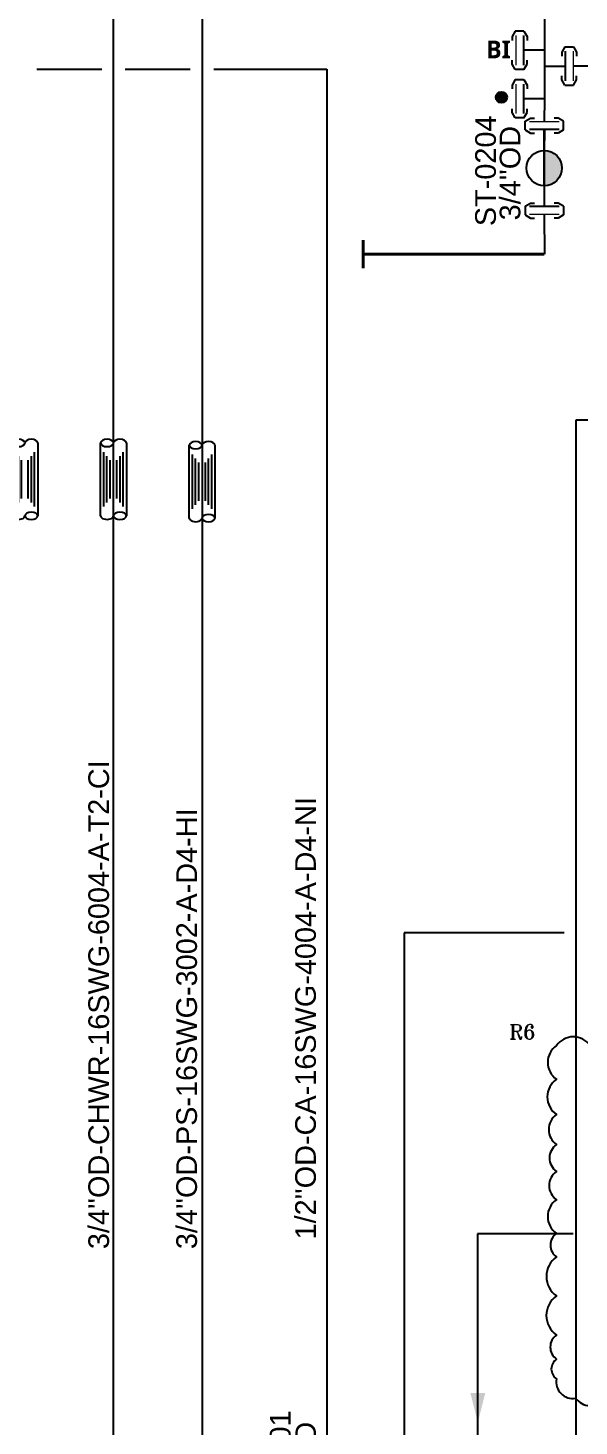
# Model space of a CAD drawing. Header units: millimetres. Extents: x -6754 to 5895, y -4820 to 1016.
# Drawn here: x -3226.6 to -3133.4, y -1607.5 to -1370.6 of the extents above; entities that cross this region are included whole.
import ezdxf

# ---------------------------------------------------------------- set-up
doc = ezdxf.new("R2010")
doc.units = ezdxf.units.MM
doc.linetypes.add('ACAD_ISO04W100', pattern=[30.5, 24, -3, 0.5, -3])
doc.layers.get('0').update_dxf_attribs({"linetype": 'CONTINUOUS'})
for name, color, linetype in [('E---INDID-TEXT-25-35', 2, 'CONTINUOUS'), ('P---PEQID------', 7, 'CONTINUOUS'), ('P---PFLTD-TEXT-25-35', 2, 'CONTINUOUS'), ('P---PLINB-CA006', 7, 'CONTINUOUS'), ('P---PLINB-CA015', 7, 'CONTINUOUS'), ('P---PLINB-CHWR006', 7, 'CONTINUOUS'), ('P---PLINB-CON003', 7, 'CONTINUOUS'), ('P---PLINB-DRH016', 7, 'CONTINUOUS'), ('P---PLINB-DROD018', 7, 'CONTINUOUS'), ('P---PLINB-DROD020', 7, 'CONTINUOUS'), ('P---PLINB-P232', 7, 'CONTINUOUS'), ('P---PLINB-PS02', 7, 'CONTINUOUS'), ('P---PLIND-TEXT-25-35', 2, 'CONTINUOUS'), ('P---PVLSD-TEXT-18-25', 3, 'CONTINUOUS'), ('P---TANKB-V02', 7, 'CONTINUOUS'), ('VALVE', 6, 'CONTINUOUS')]:
    doc.layers.add(name, color=color, linetype=linetype)
doc.styles.add('ROMANS', font='romans.shx')
doc.styles.add('ROMANT', font='romant.shx')
doc.styles.get("Standard").update_dxf_attribs({"font": 'arial.ttf'})

# ---------------------------------------------------------------- blocks, each defined once
blk = doc.blocks.new('APV')
at = {"color": 6}
blk.add_line((1637.22, 801.29), (1640.82, 806.87), dxfattribs=at)
at = {"layer": 'VALVE'}
for p, q in [((1637.59, 808.35), (1644.05, 808.35)), ((1637.59, 808.35), (1637.59, 806.87)), ((1644.05, 808.35), (1644.05, 806.87)), ((1637.59, 807.61), (1644.05, 807.61)), ((1637.59, 806.87), (1644.05, 806.87)), ((1632.22, 803.79), (1632.22, 798.79)), ((1642.22, 803.79), (1632.22, 798.79)), ((1632.22, 803.79), (1642.22, 798.79)), ((1642.22, 803.79), (1642.22, 798.79))]:
    blk.add_line(p, q, dxfattribs=at)
blk = doc.blocks.new('phi_15825452495')
at = {"color": 0, "linetype": 'ByBlock'}
blk.add_blockref('APV', (-1637.22, -801.29), dxfattribs=at)
at = {"flags": 1}
blk.add_attdef('PHI_CONNECTIONPOINT', (-5, 0), '', height=0.1, rotation=180, dxfattribs=at)
for tag, p in [('PHI_INSERTPOINT', (0, 0)), ('PHI_CONNECTIONPOINT', (5, 0))]:
    blk.add_attdef(tag, p, '', height=0.1, dxfattribs=at)
for tag, p in [('PRJ_TAG_B', (-8.12, -6.4)), ('DNCALC', (-3.96, -9.91))]:
    blk.add_attdef(tag, p, '', height=2.5)
blk = doc.blocks.new('rgyjryjyfrjfhjgfgj')
at = {"color": 0, "linetype": 'ByBlock'}
for p, q in [((716.48, 396.87), (717.39, 397.41)), ((717.39, 397.41), (718.05, 397.41)), ((722.07, 397.41), (721.4, 397.41)), ((722.97, 396.87), (722.07, 397.41)), ((722.97, 395.42), (722.97, 396.87)), ((716.48, 395.42), (717.39, 394.88)), ((717.39, 394.88), (718.05, 394.88)), ((722.07, 394.88), (721.4, 394.88)), ((722.97, 395.42), (722.07, 394.88))]:
    blk.add_line(p, q, dxfattribs=at)
at = {"color": 6, "linetype": 'ByBlock'}
blk.add_line((719.73, 391.95), (719.73, 395.48), dxfattribs=at)
at = {"color": 1, "linetype": 'ByBlock', "lineweight": 15}
blk.add_lwpolyline([(717.23, 396.8), (722.23, 396.8)], dxfattribs=at)
at = {"color": 6, "linetype": 'ByBlock'}
blk.add_lwpolyline([(717.23, 395.48), (722.23, 395.48)], dxfattribs=at)
blk = doc.blocks.new('phi_15825218758')
at = {"color": 0, "linetype": 'ByBlock'}
blk.add_line((-3.24, 3.47), (-3.24, 4.92), dxfattribs=at)
blk.add_blockref('rgyjryjyfrjfhjgfgj', (-719.73, -391.95), dxfattribs=at)
at = {"flags": 1}
for p, rotation in [((0, 4.85), 90), ((0, 0), 270)]:
    blk.add_attdef('PHI_CONNECTIONPOINT', p, '', height=0.1, rotation=rotation, dxfattribs=at)
blk = doc.blocks.new('ST1')
at = {"linetype": 'ByBlock'}
h = blk.add_hatch(color=0, dxfattribs=at)
h.dxf.hatch_style = 1
h.paths.add_polyline_path([(289.45, -286.11), (289.45, -291.11, 0.414214), (291.95, -288.61, 0.414214)])
at = {"color": 0, "linetype": 'ByBlock'}
blk.add_line((289.45, -291.11), (289.45, -286.11), dxfattribs=at)
blk.add_circle((289.45, -288.61), 2.5, dxfattribs=at)
blk = doc.blocks.new('phi_15831288483')
at = {"color": 0, "linetype": 'ByBlock', "xscale": 1.2, "yscale": 1.2, "zscale": 1.2}
blk.add_blockref('ST1', (-347.34, 343.33), dxfattribs=at)
at = {"extrusion": (7.4988e-33, 1.22465e-16, -1), "flags": 1}
for tag, p, rotation in [('PHI_CONNECTIONPOINT', (0, -0.19), 90), ('PHI_CONNECTIONPOINT', (0, -6), 270), ('PHI_INSERTPOINT', (0, -6), 180)]:
    blk.add_attdef(tag, p, '', height=0.1, rotation=rotation, dxfattribs=at)
for tag, p in [('CODE', (4.53, -2.75)), ('DN1', (6.61, -7.4))]:
    blk.add_attdef(tag, p, '', height=3.5)
blk = doc.blocks.new('phi_16763520997')
at = {"color": 0, "linetype": 'ByBlock'}
blk.add_line((4.27, 0), (0, 0), dxfattribs=at)
blk.add_circle((9.41, -0.01), 5.14, dxfattribs=at)
blk.add_text('TS', height=3, rotation=359.9546, dxfattribs=at).set_placement((6.94, -1.59))
blk.add_attdef('DEVICE', (-16.96, 5.99), '', height=3.5, rotation=359.9546)
at = {"flags": 1}
for tag, p in [('PHI_CONNECTIONPOINT', (-0.05, 0)), ('PHI_INSERTPOINT', (0, 0))]:
    blk.add_attdef(tag, p, '', height=0.1, rotation=359.9546, dxfattribs=at)
blk = doc.blocks.new('gbng')
at = {"color": 0, "linetype": 'Continuous'}
for p, q in [((102.13, 150.21), (146.62, 150.21)), ((146.62, 134.51), (102.13, 134.51))]:
    blk.add_line(p, q, dxfattribs=at)
at = {"color": 1, "linetype": 'Continuous'}
for p, q in [((107.81, 148.27), (140.94, 148.27)), ((110.22, 146.34), (138.53, 146.34)), ((110.22, 138.37), (138.53, 138.37)), ((112.62, 144.41), (136.12, 144.41)), ((112.62, 140.3), (136.12, 140.3)), ((107.81, 136.44), (140.94, 136.44))]:
    blk.add_line(p, q, dxfattribs=at)
at = {"color": 0, "linetype": 'Continuous'}
for centre, start_param, end_param in [((102.13, 146.28), 0, 3.141593), ((146.62, 138.43), 3.141593, 6.283185)]:
    blk.add_ellipse(centre, major_axis=(0, 3.93), ratio=0.568604, start_param=start_param, end_param=end_param, dxfattribs=at)
at = {"color": 0, "linetype": 'Continuous', "extrusion": (0, 0, -1)}
for centre, major_axis in [((146.62, 146.28), (0, 3.93)), ((102.13, 138.43), (0, -3.93))]:
    blk.add_ellipse(centre, major_axis=major_axis, ratio=0.568604, dxfattribs=at)
blk = doc.blocks.new('phi_16781898880')
at = {"color": 0, "linetype": 'ByBlock', "xscale": 0.395994, "yscale": 0.395994, "zscale": 0.395994}
blk.add_blockref('gbng', (-40.44, -56.37), dxfattribs=at)
at = {"flags": 1}
for p, rotation in [((0, 0), 180), ((17.62, 0), 90)]:
    blk.add_attdef('PHI_INSERTPOINT', p, '', height=0.1, rotation=rotation, dxfattribs=at)
blk = doc.blocks.new('ddbh')
at = {"color": 0, "linetype": 'Continuous'}
for p, q in [((102.13, 115.71), (146.62, 115.71)), ((146.62, 100.01), (102.13, 100.01))]:
    blk.add_line(p, q, dxfattribs=at)
at = {"color": 5, "linetype": 'Continuous'}
for p, q in [((107.81, 113.77), (140.94, 113.77)), ((110.22, 111.84), (138.53, 111.84)), ((110.22, 103.87), (138.53, 103.87)), ((112.62, 109.91), (136.12, 109.91)), ((112.62, 105.8), (136.12, 105.8)), ((107.81, 101.94), (140.94, 101.94))]:
    blk.add_line(p, q, dxfattribs=at)
at = {"color": 0, "linetype": 'Continuous'}
for centre, start_param, end_param in [((102.13, 111.78), 0, 3.141593), ((146.62, 103.93), 3.141593, 6.283185)]:
    blk.add_ellipse(centre, major_axis=(0, 3.93), ratio=0.568604, start_param=start_param, end_param=end_param, dxfattribs=at)
at = {"color": 0, "linetype": 'Continuous', "extrusion": (0, 0, -1)}
for centre, major_axis in [((146.62, 111.78), (0, 3.93)), ((102.13, 103.93), (0, -3.93))]:
    blk.add_ellipse(centre, major_axis=major_axis, ratio=0.568604, dxfattribs=at)
blk = doc.blocks.new('phi_16781899102')
at = {"color": 0, "linetype": 'ByBlock', "xscale": 0.395994, "yscale": 0.395994, "zscale": 0.395994}
blk.add_blockref('ddbh', (-40.44, -42.71), dxfattribs=at)
at = {"flags": 1}
for p, rotation in [((0, 0), 180), ((17.62, 0), 90)]:
    blk.add_attdef('PHI_INSERTPOINT', p, '', height=0.1, rotation=rotation, dxfattribs=at)

msp = doc.modelspace()

# ---------------------------------------------------------------- hatches: boundary and pattern name
h = msp.add_hatch(color=256)
h.dxf.hatch_style = 1
h.paths.add_polyline_path([(-3145.54, -1382.34, -1), (-3147.45, -1382.34, -1)])

# ---------------------------------------------------------------- linework, layer by layer
at = {"const_width": 0.5}
msp.add_lwpolyline([(-3169.9, -1406.49), (-3169.9, -1411.32)], dxfattribs=at)
at = {"color": 1}
msp.add_lwpolyline([(-3131.49, -1542.99, 0.520567), (-3137.17, -1542.99, 0.520567), (-3137.17, -1548.71, 0.520567), (-3137.17, -1554.68, 0.520567), (-3137.17, -1559.77, 0.520567), (-3137.17, -1564.32, 0.520567), (-3137.17, -1569.11, 0.520567), (-3137.17, -1574.83, 0.520567), (-3137.17, -1578.8, 0.520567), (-3137.17, -1585.41, 0.520567), (-3137.17, -1592.04, 0.520567), (-3137.17, -1596.12, 0.520567), (-3137.17, -1599.49, 0.520567), (-3133.94, -1602.75, 0.520567), (-3129.15, -1602.75, 0.520567)], format="xyb", dxfattribs=at)
msp.add_circle((-3146.49, -1382.34), 0.952)
at = {"layer": 'P---PLINB-CA006', "color": 152, "linetype": 'Continuous', "ltscale": 0.1}
for points in [[(-3225.15, -1377.6), (-3214.15, -1377.6)], [(-3210.15, -1377.6), (-3199.15, -1377.6)], [(-3195.15, -1377.6), (-3176.04, -1377.6)]]:
    msp.add_lwpolyline(points, dxfattribs=at)
at = {"layer": 'P---PLINB-CA015', "color": 152, "linetype": 'Continuous', "ltscale": 0.1}
msp.add_lwpolyline([(-3176.04, -1377.6), (-3176.04, -1623.51)], dxfattribs=at)
at = {"layer": 'P---PLINB-CHWR006', "color": 5, "linetype": 'Continuous', "ltscale": 0.1}
msp.add_lwpolyline([(-3212.15, -1663.55), (-3212.15, -1271.09)], dxfattribs=at)
at = {"layer": 'P---PLINB-CON003', "color": 230, "linetype": 'ACAD_ISO04W100', "const_width": 0.5}
msp.add_lwpolyline([(-3169.9, -1408.9), (-3139.23, -1408.9)], dxfattribs=at)
at = {"layer": 'P---PLINB-DRH016', "color": 7, "linetype": 'Continuous', "ltscale": 0.1}
for points in [[(-3139.23, -1366), (-3139.22, -1374.37)], [(-3139.22, -1374.37), (-3139.22, -1377.04)], [(-3139.22, -1377.04), (-3139.22, -1382.6)], [(-3139.22, -1382.6), (-3139.24, -1386.48)], [(-3139.23, -1387.79), (-3139.25, -1391.66)], [(-3139.24, -1391.52), (-3139.24, -1397.33)], [(-3139.24, -1402.18), (-3139.23, -1408.9)]]:
    msp.add_lwpolyline(points, dxfattribs=at)
at = {"layer": 'P---PLINB-DROD018', "color": 7, "linetype": 'Continuous', "ltscale": 0.1}
for points in [[(-3135.89, -1523.88), (-3162.96, -1523.88)], [(-3162.96, -1523.88), (-3162.96, -1896.55)]]:
    msp.add_lwpolyline(points, dxfattribs=at)
at = {"layer": 'P---PLINB-DROD020', "color": 7, "linetype": 'Continuous', "ltscale": 0.1}
for points in [[(-3150.53, -1574.87), (-3150.53, -1609.39)], [(-3134.33, -1574.87), (-3150.53, -1574.87)]]:
    msp.add_lwpolyline(points, dxfattribs=at)
at = {"layer": 'P---PLINB-DROD020', "color": 7, "linetype": 'ByBlock'}
msp.add_solid([(-3150.49, -1606.89), (-3151.74, -1601.89), (-3149.24, -1601.89)], dxfattribs=at)
at = {"layer": 'P---PLINB-P232', "color": 62, "linetype": 'Continuous', "ltscale": 0.1}
for points in [[(-3032.23, -1437.05), (-3133.89, -1437.05)], [(-3133.89, -1437.05), (-3133.89, -1803.72)]]:
    msp.add_lwpolyline(points, dxfattribs=at)
at = {"layer": 'P---PLINB-PS02', "color": 32, "linetype": 'Continuous', "ltscale": 0.1}
msp.add_lwpolyline([(-3197.15, -1253.89), (-3197.15, -1641.52)], dxfattribs=at)

# ---------------------------------------------------------------- block references
at = {"layer": 'P---PEQID------', "xscale": 0.7, "yscale": 0.7, "zscale": 0.7, "rotation": 90}
for name, p in [('phi_16781899102', (-3227.15, -1453.24)), ('phi_16781899102', (-3212.15, -1453.24)), ('phi_16781898880', (-3197.15, -1453.63))]:
    msp.add_blockref(name, p, dxfattribs=at)
at = {"layer": 'P---PLINB-DRH016', "xscale": -1, "rotation": 90}
for p in [(-3139.22, -1374.37), (-3139.22, -1382.6)]:
    msp.add_blockref('phi_15825218758', p, dxfattribs=at)
at = {"layer": 'P---PLINB-DRH016'}
for p, rotation in [((-3139.22, -1377.04), 270), ((-3139.24, -1397.33), 180)]:
    msp.add_blockref('phi_15825218758', p, dxfattribs=dict(at, rotation=rotation))
ref = msp.add_blockref('phi_16763520997', (-3134.36, -1377.04), dxfattribs=at)
ref.add_attrib('DEVICE', 'TS-0203', (-3131.23, -1386.42), dxfattribs={"layer": 'E---INDID-TEXT-25-35', "color": 7, "height": 3.5})
ref = msp.add_blockref('phi_15831288483', (-3139.24, -1391.33), dxfattribs=at)
ref.add_attrib('DN1', "3/4''OD", (-3143.29, -1403.19), dxfattribs={"layer": 'P---PFLTD-TEXT-25-35', "color": 7, "height": 3.5, "rotation": 90})
ref.add_attrib('CODE', 'ST-0204', (-3147.43, -1404.17), dxfattribs={"layer": 'P---PFLTD-TEXT-25-35', "color": 7, "height": 3.5, "rotation": 90})
at = {"layer": 'P---PLINB-DRH016', "xscale": -1}
msp.add_blockref('phi_15825218758', (-3139.24, -1391.33), dxfattribs=at)
at = {"layer": 'P---TANKB-V02', "extrusion": (2.44929e-16, 1.22465e-16, -1)}
ref = msp.add_blockref('phi_15825452495', (3176.04, -1628.51), dxfattribs=dict(at, rotation=270))
ref.add_attrib('DNCALC', "1/2''OD", (-3177.88, -1622.74), dxfattribs={"layer": 'P---PVLSD-TEXT-18-25', "color": 7, "height": 3.5, "rotation": 90})
ref.add_attrib('PRJ_TAG_B', 'ACA-0201', (-3182.18, -1627.37), dxfattribs={"layer": 'P---PVLSD-TEXT-18-25', "color": 7, "height": 3.5, "rotation": 90})

# ---------------------------------------------------------------- texts
at = {"attachment_point": 1}
for s, width, gutter_width, insert, char_height, style in [('{\\fSegoe UI Semibold|b0|i0|c0|p34;BI}', 64.4856, 0.5, (-3149.08, -1372.73), 3, 'ROMANS'), ('R6', 2.6741, 12.5, (-3145.19, -1539.44), 2.5, 'ROMANT')]:
    msp.add_mtext_dynamic_manual_height_columns(s, width=width, gutter_width=gutter_width, heights=[0], dxfattribs=dict(at, insert=insert, char_height=char_height, style=style))
at = {"layer": 'P---PLIND-TEXT-25-35', "color": 7}
for s, p in [("3/4''OD-CHWR-16SWG-6004-A-T2-CI", (-3212.91, -1577.49)), ("1/2''OD-CA-16SWG-4004-A-D4-NI", (-3177.9, -1575.85)), ("3/4''OD-PS-16SWG-3002-A-D4-HI", (-3198.02, -1577.49))]:
    msp.add_text(s, height=3.5, rotation=90, dxfattribs=at).set_placement(p)

doc.saveas('drawing.dxf')
